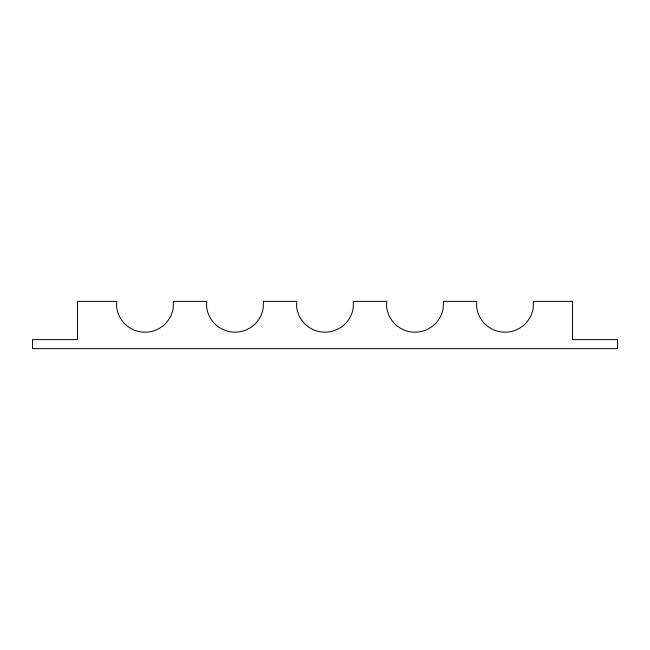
<?xml version="1.0" encoding="UTF-8"?>
<svg xmlns="http://www.w3.org/2000/svg" width="650" height="650" viewBox="0 0 650 650"><rect width="100%" height="100%" fill="white"/><g stroke="black" fill="none" stroke-linecap="round" stroke-linejoin="round"><path stroke-width="0.97" d="M116.732 301.373L116.553 306.345A28.576 28.576 0 0 0 173.184 308.36L173.428 301.373L206.732 301.373L206.554 306.345A28.576 28.576 0 0 0 263.177 308.36L263.429 301.373L296.733 301.373L296.554 306.345A28.576 28.576 0 0 0 353.178 308.36L353.429 301.373L386.734 301.373L386.555 306.345A28.576 28.576 0 0 0 443.178 308.36L443.43 301.373L476.734 301.373L476.556 306.345A28.576 28.576 0 0 0 533.179 308.36L533.431 301.373L572.504 301.373L572.504 339.625L617.5 339.625L617.5 348.627L32.5 348.627L32.5 339.625L77.496 339.625L77.496 301.373L116.732 301.373"/></g></svg>
